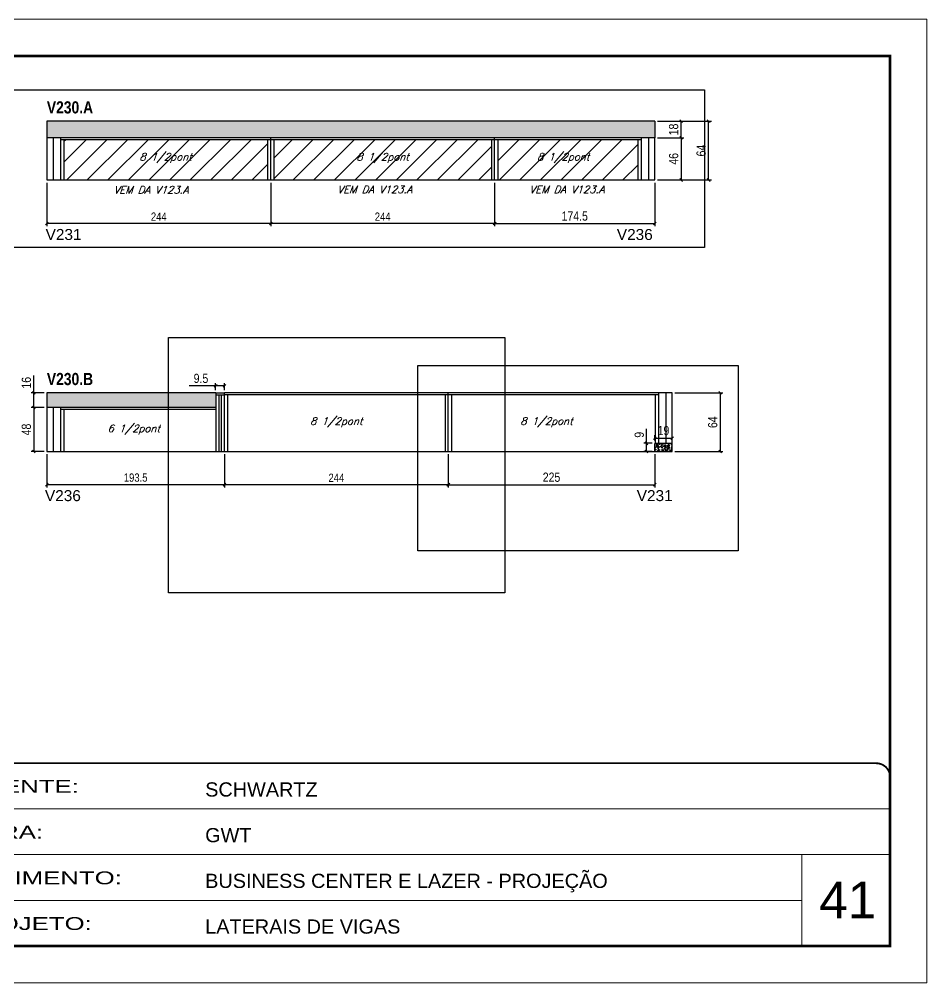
# Model space of a CAD drawing. Extents: x 2603 to 22413, y 1253 to 30260.
# Drawn here: x 3099 to 4088, y 17333 to 18383 of the extents above; entities that cross this region are included whole.
import ezdxf

# ---------------------------------------------------------------- set-up
doc = ezdxf.new("R2010")
doc.units = 0
doc.linetypes.add('CONTINUO', pattern=[0])
doc.linetypes.add('DASHED', pattern=[0.75, 0.5, -0.25])
for name, color, linetype in [('5', 5, 'Continuous'), ('COTA', 241, 'Continuous'), ('NOMENCLATURA', 7, 'Continuous'), ('Painéis', 200, 'Continuous'), ('SARR_2.2x7', 40, 'Continuous'), ('SARR_3.5x7', 81, 'Continuous'), ('texto', 7, 'Continuous')]:
    doc.layers.add(name, color=color, linetype=linetype)
for name, color, linetype, lineweight in [('CARIMBO', 255, 'Continuous', 9), ('Folhas', 255, 'Continuous', 9), ('Hachura', 251, 'Continuous', 9), ('SARRAFO DE PRESSAO', 251, 'DASHED', 9)]:
    doc.layers.add(name, color=color, linetype=linetype, lineweight=lineweight)
doc.styles.add('ARIAL', font='arial.ttf')
doc.styles.add('COTA TECNICA', font='techl___.ttf', dxfattribs={"height": 10})
doc.styles.add('COTA TECNICA-50', font='techl___.ttf', dxfattribs={"height": 9})
doc.styles.add('Romans', font='romans.shx')
doc.styles.get("Standard").update_dxf_attribs({"font": 'arial.ttf'})
doc.styles.add('TECNICA', font='techb___.ttf', dxfattribs={"height": 10})
doc.styles.add('Tecnologia', font='')
doc.styles.get('Tecnologia').set_extended_font_data('Forgotten Futurist')
doc.dimstyles.new('COTA PAINEL-50', dxfattribs={"dimtxt": 9, "dimasz": 3, "dimexe": 3, "dimexo": 3, "dimgap": 3, "dimtad": 1, "dimdec": 1, "dimzin": 12, "dimdsep": 46, "dimtxsty": 'COTA TECNICA-50', "dimblk1": 'OBLIQUE', "dimblk2": 'OBLIQUE', "dimsah": 1, "dimcen": 0.9, "dimclrd": 4, "dimclre": 4, "dimclrt": 240, "dimadec": 1, "dimazin": 3, "dimtfac": 1, "dimtdec": 1, "dimtmove": 0, "dimatfit": 3, "dimfxl": 1, "dimtolj": 1, "dimtzin": 12, "dimarcsym": 0})
doc.dimstyles.new('PAINEL', dxfattribs={"dimtxt": 10, "dimasz": 3, "dimexe": 3, "dimexo": 3, "dimgap": 3, "dimtad": 1, "dimdec": 1, "dimzin": 12, "dimdsep": 46, "dimtxsty": 'COTA TECNICA', "dimblk1": 'OBLIQUE', "dimblk2": 'OBLIQUE', "dimsah": 1, "dimcen": 0.9, "dimclrd": 4, "dimclre": 4, "dimclrt": 240, "dimadec": 1, "dimazin": 3, "dimtfac": 1, "dimtdec": 1, "dimtmove": 0, "dimatfit": 3, "dimfxl": 1, "dimtolj": 1, "dimtzin": 12, "dimarcsym": 0})
pattern_1 = [(50, (-126418.0314, -5432.2405), (5.46554007, -0.47817257), [0.5715, -6.2865]), (355, (-126418.0314, -5432.2405), (-1.05730264, 5.73170536), [0.4572, -5.02921753]), (100.4514447, (-126417.576, -5432.2804), (4.40823741, 5.25353256), [0.48570026, -5.34270734]), (46.1842, (-126418.0314, -5430.7165), (8.13237123, -1.26126984), [0.85725, -9.42975]), (96.6355576, (-126417.354, -5430.822), (7.122124, 7.42278374), [0.7285507, -8.01406824]), (351.184151, (-126418.031, -5430.7165), (7.122124, 7.42278374), [0.685799, -7.54379196]), (21, (-126417.2694, -5431.0975), (4.54843174, -3.06795595), [0.5715, -6.2865]), (326, (-126417.2694, -5431.0975), (1.85406085, 5.52563898), [0.4572, -5.0292]), (71.451445, (-126416.8904, -5431.353), (6.40249258, 2.45768307), [0.48570026, -5.34269813]), (37.5, (-126418.0314, -5432.2405), (0.092658098, 2.536651166), [0, -4.96824, 0, -5.1054, 0, -5.04825]), (7.5, (-126418.0314, -5432.2405), (2.004589875, 3.005417245), [0, -2.91084, 0, -4.85394, 0, -1.92405]), (327.5, (-126419.7307, -5432.2405), (4.067717855, -0.17186232), [0, -1.905, 0, -5.9436, 0, -7.8867]), (317.5, (-126420.4927, -5432.2405), (4.44387544, 0.76279473), [0, -2.4765, 0, -3.94716, 0, -5.6007])]

# ---------------------------------------------------------------- blocks, each defined once
blk = doc.blocks.new('9999999999')
at = {"color": 30, "linetype": 'CONTINUO'}
for p, q in [((98564.6, 34379.6), (99584, 34379.6)), ((98564.6, 34329.8), (99488, 34329.8)), ((99584, 34329.8), (99488, 34329.8)), ((99488, 34329.8), (99488, 34230.2)), ((98564.6, 34280), (99488, 34280))]:
    blk.add_line(p, q, dxfattribs=at)
at = {"color": 30, "linetype": 'CONTINUO', "const_width": 2}
blk.add_lwpolyline([(99584, 34230.2), (99584, 34414.4, 0.414214), (99569, 34429.4), (98229, 34429.4, 0.414214), (98214, 34414.4), (98214, 34245.2, 0.414214), (98229, 34230.2), (99584, 34230.2)], format="xyb", dxfattribs=at)
at = {"layer": 'Folhas'}
blk.add_lwpolyline([(98139, 34190.2), (99624, 34190.2), (99624, 35240.2), (98139, 35240.2)], close=True, dxfattribs=at)
at = {"layer": 'Folhas', "color": 30, "const_width": 3}
blk.add_lwpolyline([(98214, 34230.2), (99584, 34230.2), (99584, 35200.2), (98214, 35200.2)], close=True, dxfattribs=at)
at = {"color": 7, "linetype": 'Continuous', "ltscale": 5, "style": 'ARIAL'}
for s, height, p in [('SCHWARTZ', 15.48, (98837.7, 34393.1)), ('GWT', 15.48, (98837.7, 34343.3)), ('BUSINESS CENTER E LAZER - PROJEÇÃO', 15.483, (98837.7, 34293.5)), ('LATERAIS DE VIGAS', 15.483, (98837.7, 34243.7))]:
    blk.add_text(s, height=height, dxfattribs=at).set_placement(p)
at = {"layer": 'Folhas', "color": 7, "style": 'Tecnologia', "width": 1.5}
for s, p in [('CLIENTE:', (98573.7, 34397.2)), ('OBRA:', (98573.7, 34347.3)), ('PAVIMENTO:', (98573.7, 34297.5)), ('PROJETO:', (98573.7, 34247.7))]:
    blk.add_text(s, height=14, dxfattribs=at).set_placement(p)
blk = doc.blocks.new('_Oblique')
at = {"color": 0, "linetype": 'ByBlock', "lineweight": -2}
blk.add_line((-0.5, -0.5), (0.5, 0.5), dxfattribs=at)
blk = doc.blocks.new('*D406')
at = {"layer": 'COTA', "color": 4, "linetype": 'ByBlock', "lineweight": -2, "transparency": 16777216}
for p, q in [((3373.1, 18205.3), (3373.1, 18157.8)), ((3617.1, 18205.3), (3617.1, 18157.8)), ((3617.1, 18160.8), (3373.1, 18160.8))]:
    blk.add_line(p, q, dxfattribs=at)
at = {"layer": 'Defpoints', "color": 0, "linetype": 'ByBlock', "transparency": 16777216}
for p in [(3373.1, 18208.3), (3617.1, 18208.3), (3373.1, 18160.8)]:
    blk.add_point(p, dxfattribs=at)
at = {"layer": 'COTA', "color": 4, "linetype": 'ByBlock', "lineweight": -2, "transparency": 16777216, "xscale": 3, "yscale": 3, "zscale": 3, "rotation": 180}
blk.add_blockref('_Oblique', (3373.1, 18160.8), dxfattribs=at)
at = {"layer": 'COTA', "color": 4, "linetype": 'ByBlock', "lineweight": -2, "transparency": 16777216, "xscale": 3, "yscale": 3, "zscale": 3}
blk.add_blockref('_Oblique', (3617.1, 18160.8), dxfattribs=at)
at = {"layer": 'COTA', "color": 240, "linetype": 'ByBlock', "transparency": 16777216, "insert": (3495.1, 18168.3), "char_height": 9, "attachment_point": 5, "style": 'COTA TECNICA-50'}
blk.add_mtext('\\A1;244', dxfattribs=at)
blk = doc.blocks.new('*D2273')
at = {"layer": 'COTA', "color": 4, "linetype": 'ByBlock', "lineweight": -2, "transparency": 16777216}
for p, q in [((3129.1, 18205.3), (3129.1, 18157.8)), ((3373.1, 18205.3), (3373.1, 18157.8)), ((3373.1, 18160.8), (3129.1, 18160.8))]:
    blk.add_line(p, q, dxfattribs=at)
at = {"layer": 'Defpoints', "color": 0, "linetype": 'ByBlock', "transparency": 16777216}
for p in [(3129.1, 18208.3), (3373.1, 18208.3), (3129.1, 18160.8)]:
    blk.add_point(p, dxfattribs=at)
at = {"layer": 'COTA', "color": 4, "linetype": 'ByBlock', "lineweight": -2, "transparency": 16777216, "xscale": 3, "yscale": 3, "zscale": 3, "rotation": 180}
blk.add_blockref('_Oblique', (3129.1, 18160.8), dxfattribs=at)
at = {"layer": 'COTA', "color": 4, "linetype": 'ByBlock', "lineweight": -2, "transparency": 16777216, "xscale": 3, "yscale": 3, "zscale": 3}
blk.add_blockref('_Oblique', (3373.1, 18160.8), dxfattribs=at)
at = {"layer": 'COTA', "color": 240, "linetype": 'ByBlock', "transparency": 16777216, "insert": (3251.1, 18168.3), "char_height": 9, "attachment_point": 5, "style": 'COTA TECNICA-50'}
blk.add_mtext('\\A1;244', dxfattribs=at)
blk = doc.blocks.new('*D2274')
at = {"layer": 'COTA', "color": 4, "linetype": 'ByBlock', "lineweight": -2, "transparency": 16777216}
for p, q in [((3617.1, 18205.3), (3617.1, 18157.8)), ((3791.6, 18205.3), (3791.6, 18157.8)), ((3617.1, 18160.8), (3791.6, 18160.8))]:
    blk.add_line(p, q, dxfattribs=at)
at = {"layer": 'Defpoints', "color": 0, "linetype": 'ByBlock', "transparency": 16777216}
for p in [(3617.1, 18208.3), (3791.6, 18208.3), (3791.6, 18160.8)]:
    blk.add_point(p, dxfattribs=at)
at = {"layer": 'COTA', "color": 4, "linetype": 'ByBlock', "lineweight": -2, "transparency": 16777216, "xscale": 3, "yscale": 3, "zscale": 3, "rotation": 180}
blk.add_blockref('_Oblique', (3617.1, 18160.8), dxfattribs=at)
at = {"layer": 'COTA', "color": 4, "linetype": 'ByBlock', "lineweight": -2, "transparency": 16777216, "xscale": 3, "yscale": 3, "zscale": 3}
blk.add_blockref('_Oblique', (3791.6, 18160.8), dxfattribs=at)
at = {"layer": 'COTA', "color": 240, "linetype": 'ByBlock', "transparency": 16777216, "insert": (3704.4, 18168.9), "char_height": 10, "attachment_point": 5, "style": 'COTA TECNICA'}
blk.add_mtext('\\A1;174.5', dxfattribs=at)
blk = doc.blocks.new('*D2275')
at = {"layer": 'COTA', "color": 4, "linetype": 'ByBlock', "lineweight": -2, "transparency": 16777216}
for p, q in [((3794.6, 18254.3), (3823.3, 18254.3)), ((3820.3, 18254.3), (3820.3, 18208.3)), ((3794.6, 18208.3), (3823.3, 18208.3))]:
    blk.add_line(p, q, dxfattribs=at)
at = {"layer": 'Defpoints', "color": 0, "linetype": 'ByBlock', "transparency": 16777216}
for p in [(3791.6, 18254.3), (3791.6, 18208.3), (3820.3, 18208.3)]:
    blk.add_point(p, dxfattribs=at)
at = {"layer": 'COTA', "color": 4, "linetype": 'ByBlock', "lineweight": -2, "transparency": 16777216, "xscale": 3, "yscale": 3, "zscale": 3}
for p, rotation in [((3820.3, 18254.3), 90), ((3820.3, 18208.3), 270)]:
    blk.add_blockref('_Oblique', p, dxfattribs=dict(at, rotation=rotation))
at = {"layer": 'COTA', "color": 240, "linetype": 'ByBlock', "transparency": 16777216, "insert": (3812.2, 18231.3), "char_height": 10, "attachment_point": 5, "rotation": 90, "style": 'COTA TECNICA'}
blk.add_mtext('\\A1;46', dxfattribs=at)
blk = doc.blocks.new('*D2276')
at = {"layer": 'COTA', "color": 4, "linetype": 'ByBlock', "lineweight": -2, "transparency": 16777216}
for p, q in [((3794.6, 18272.3), (3823.3, 18272.3)), ((3820.3, 18254.3), (3820.3, 18272.3)), ((3794.6, 18254.3), (3823.3, 18254.3))]:
    blk.add_line(p, q, dxfattribs=at)
at = {"layer": 'Defpoints', "color": 0, "linetype": 'ByBlock', "transparency": 16777216}
for p in [(3791.6, 18272.3), (3820.3, 18272.3), (3791.6, 18254.3)]:
    blk.add_point(p, dxfattribs=at)
at = {"layer": 'COTA', "color": 4, "linetype": 'ByBlock', "lineweight": -2, "transparency": 16777216, "xscale": 3, "yscale": 3, "zscale": 3}
for p, rotation in [((3820.3, 18272.3), 90), ((3820.3, 18254.3), 270)]:
    blk.add_blockref('_Oblique', p, dxfattribs=dict(at, rotation=rotation))
at = {"layer": 'COTA', "color": 240, "linetype": 'ByBlock', "transparency": 16777216, "insert": (3812.2, 18263.3), "char_height": 10, "attachment_point": 5, "rotation": 90, "style": 'COTA TECNICA'}
blk.add_mtext('\\A1;18', dxfattribs=at)
blk = doc.blocks.new('*D2277')
at = {"layer": 'COTA', "color": 4, "linetype": 'ByBlock', "lineweight": -2, "transparency": 16777216}
for p, q in [((3794.6, 18272.3), (3853.3, 18272.3)), ((3850.3, 18208.3), (3850.3, 18272.3)), ((3794.6, 18208.3), (3853.3, 18208.3))]:
    blk.add_line(p, q, dxfattribs=at)
at = {"layer": 'Defpoints', "color": 0, "linetype": 'ByBlock', "transparency": 16777216}
for p in [(3791.6, 18272.3), (3850.3, 18272.3), (3791.6, 18208.3)]:
    blk.add_point(p, dxfattribs=at)
at = {"layer": 'COTA', "color": 4, "linetype": 'ByBlock', "lineweight": -2, "transparency": 16777216, "xscale": 3, "yscale": 3, "zscale": 3}
for p, rotation in [((3850.3, 18272.3), 90), ((3850.3, 18208.3), 270)]:
    blk.add_blockref('_Oblique', p, dxfattribs=dict(at, rotation=rotation))
at = {"layer": 'COTA', "color": 240, "linetype": 'ByBlock', "transparency": 16777216, "insert": (3842.2, 18240.3), "char_height": 10, "attachment_point": 5, "rotation": 90, "style": 'COTA TECNICA'}
blk.add_mtext('\\A1;64', dxfattribs=at)
blk = doc.blocks.new('*D407')
at = {"layer": 'COTA', "color": 4, "linetype": 'ByBlock', "lineweight": -2, "transparency": 16777216}
for p, q in [((3322.6, 17909.3), (3322.6, 17873.2)), ((3566.6, 17909.3), (3566.6, 17873.2)), ((3566.6, 17876.2), (3322.6, 17876.2))]:
    blk.add_line(p, q, dxfattribs=at)
at = {"layer": 'Defpoints', "color": 0, "linetype": 'ByBlock', "transparency": 16777216}
for p in [(3322.6, 17912.3), (3566.6, 17912.3), (3322.6, 17876.2)]:
    blk.add_point(p, dxfattribs=at)
at = {"layer": 'COTA', "color": 4, "linetype": 'ByBlock', "lineweight": -2, "transparency": 16777216, "xscale": 3, "yscale": 3, "zscale": 3, "rotation": 180}
blk.add_blockref('_Oblique', (3322.6, 17876.2), dxfattribs=at)
at = {"layer": 'COTA', "color": 4, "linetype": 'ByBlock', "lineweight": -2, "transparency": 16777216, "xscale": 3, "yscale": 3, "zscale": 3}
blk.add_blockref('_Oblique', (3566.6, 17876.2), dxfattribs=at)
at = {"layer": 'COTA', "color": 240, "linetype": 'ByBlock', "transparency": 16777216, "insert": (3444.6, 17883.7), "char_height": 9, "attachment_point": 5, "style": 'COTA TECNICA-50'}
blk.add_mtext('\\A1;244', dxfattribs=at)
blk = doc.blocks.new('*D2278')
at = {"layer": 'COTA', "color": 4, "linetype": 'ByBlock', "lineweight": -2, "transparency": 16777216}
for p, q in [((3129.1, 17909.3), (3129.1, 17873.2)), ((3322.6, 17909.3), (3322.6, 17873.2)), ((3322.6, 17876.2), (3129.1, 17876.2))]:
    blk.add_line(p, q, dxfattribs=at)
at = {"layer": 'Defpoints', "color": 0, "linetype": 'ByBlock', "transparency": 16777216}
for p in [(3129.1, 17912.3), (3322.6, 17912.3), (3129.1, 17876.2)]:
    blk.add_point(p, dxfattribs=at)
at = {"layer": 'COTA', "color": 4, "linetype": 'ByBlock', "lineweight": -2, "transparency": 16777216, "xscale": 3, "yscale": 3, "zscale": 3, "rotation": 180}
blk.add_blockref('_Oblique', (3129.1, 17876.2), dxfattribs=at)
at = {"layer": 'COTA', "color": 4, "linetype": 'ByBlock', "lineweight": -2, "transparency": 16777216, "xscale": 3, "yscale": 3, "zscale": 3}
blk.add_blockref('_Oblique', (3322.6, 17876.2), dxfattribs=at)
at = {"layer": 'COTA', "color": 240, "linetype": 'ByBlock', "transparency": 16777216, "insert": (3225.9, 17883.9), "char_height": 9, "attachment_point": 5, "style": 'COTA TECNICA-50'}
blk.add_mtext('\\A1;193.5', dxfattribs=at)
blk = doc.blocks.new('*D2279')
at = {"layer": 'COTA', "color": 4, "linetype": 'ByBlock', "lineweight": -2, "transparency": 16777216}
for p, q in [((3566.6, 17909.3), (3566.6, 17873.2)), ((3791.6, 17909.3), (3791.6, 17873.2)), ((3566.6, 17876.2), (3791.6, 17876.2))]:
    blk.add_line(p, q, dxfattribs=at)
at = {"layer": 'Defpoints', "color": 0, "linetype": 'ByBlock', "transparency": 16777216}
for p in [(3566.6, 17912.3), (3791.6, 17912.3), (3791.6, 17876.2)]:
    blk.add_point(p, dxfattribs=at)
at = {"layer": 'COTA', "color": 4, "linetype": 'ByBlock', "lineweight": -2, "transparency": 16777216, "xscale": 3, "yscale": 3, "zscale": 3, "rotation": 180}
blk.add_blockref('_Oblique', (3566.6, 17876.2), dxfattribs=at)
at = {"layer": 'COTA', "color": 4, "linetype": 'ByBlock', "lineweight": -2, "transparency": 16777216, "xscale": 3, "yscale": 3, "zscale": 3}
blk.add_blockref('_Oblique', (3791.6, 17876.2), dxfattribs=at)
at = {"layer": 'COTA', "color": 240, "linetype": 'ByBlock', "transparency": 16777216, "insert": (3679.1, 17884.3), "char_height": 10, "attachment_point": 5, "style": 'COTA TECNICA'}
blk.add_mtext('\\A1;225', dxfattribs=at)
blk = doc.blocks.new('*D2280')
at = {"layer": 'COTA', "color": 4, "linetype": 'ByBlock', "lineweight": -2, "transparency": 16777216}
for p, q in [((3813.6, 17976.3), (3865.9, 17976.3)), ((3862.9, 17976.3), (3862.9, 17912.3)), ((3813.6, 17912.3), (3865.9, 17912.3))]:
    blk.add_line(p, q, dxfattribs=at)
at = {"layer": 'Defpoints', "color": 0, "linetype": 'ByBlock', "transparency": 16777216}
for p in [(3810.6, 17976.3), (3810.6, 17912.3), (3862.9, 17912.3)]:
    blk.add_point(p, dxfattribs=at)
at = {"layer": 'COTA', "color": 4, "linetype": 'ByBlock', "lineweight": -2, "transparency": 16777216, "xscale": 3, "yscale": 3, "zscale": 3}
for p, rotation in [((3862.9, 17976.3), 90), ((3862.9, 17912.3), 270)]:
    blk.add_blockref('_Oblique', p, dxfattribs=dict(at, rotation=rotation))
at = {"layer": 'COTA', "color": 240, "linetype": 'ByBlock', "transparency": 16777216, "insert": (3854.8, 17944.3), "char_height": 10, "attachment_point": 5, "rotation": 90, "style": 'COTA TECNICA'}
blk.add_mtext('\\A1;64', dxfattribs=at)
blk = doc.blocks.new('*D1527')
at = {"layer": 'COTA', "color": 4, "linetype": 'ByBlock', "lineweight": -2, "transparency": 16777216}
for p, q in [((3791.6, 17924.3), (3791.6, 17930)), ((3791.6, 17927), (3810.6, 17927)), ((3810.6, 17924.3), (3810.6, 17930))]:
    blk.add_line(p, q, dxfattribs=at)
at = {"layer": 'Defpoints', "color": 0, "linetype": 'ByBlock', "transparency": 16777216}
for p in [(3810.6, 17927), (3791.6, 17921.3), (3810.6, 17921.3)]:
    blk.add_point(p, dxfattribs=at)
at = {"layer": 'COTA', "color": 4, "linetype": 'ByBlock', "lineweight": -2, "transparency": 16777216, "xscale": 3, "yscale": 3, "zscale": 3, "rotation": 180}
blk.add_blockref('_Oblique', (3791.6, 17927), dxfattribs=at)
at = {"layer": 'COTA', "color": 4, "linetype": 'ByBlock', "lineweight": -2, "transparency": 16777216, "xscale": 3, "yscale": 3, "zscale": 3}
blk.add_blockref('_Oblique', (3810.6, 17927), dxfattribs=at)
at = {"layer": 'COTA', "color": 240, "linetype": 'ByBlock', "transparency": 16777216, "insert": (3801.1, 17935.1), "char_height": 10, "attachment_point": 5, "style": 'COTA TECNICA'}
blk.add_mtext('\\A1;19', dxfattribs=at)
blk = doc.blocks.new('*D1528')
at = {"layer": 'COTA', "color": 4, "linetype": 'ByBlock', "lineweight": -2, "transparency": 16777216}
for p, q in [((3782.7, 17921.3), (3782.7, 17936.9)), ((3788.6, 17921.3), (3779.7, 17921.3)), ((3782.7, 17912.3), (3782.7, 17921.3)), ((3788.6, 17912.3), (3779.7, 17912.3))]:
    blk.add_line(p, q, dxfattribs=at)
at = {"layer": 'Defpoints', "color": 0, "linetype": 'ByBlock', "transparency": 16777216}
for p in [(3782.7, 17921.3), (3791.6, 17921.3), (3791.6, 17912.3)]:
    blk.add_point(p, dxfattribs=at)
at = {"layer": 'COTA', "color": 4, "linetype": 'ByBlock', "lineweight": -2, "transparency": 16777216, "xscale": 3, "yscale": 3, "zscale": 3}
for p, rotation in [((3782.7, 17921.3), 90), ((3782.7, 17912.3), 270)]:
    blk.add_blockref('_Oblique', p, dxfattribs=dict(at, rotation=rotation))
at = {"layer": 'COTA', "color": 240, "linetype": 'ByBlock', "transparency": 16777216, "insert": (3774.7, 17930.6), "char_height": 10, "attachment_point": 5, "rotation": 90, "style": 'COTA TECNICA'}
blk.add_mtext('\\A1;9', dxfattribs=at)
blk = doc.blocks.new('*D1529')
at = {"layer": 'COTA', "color": 4, "linetype": 'ByBlock', "lineweight": -2, "transparency": 16777216}
for p, q in [((3313.1, 17979.3), (3313.1, 17986.8)), ((3322.6, 17979.3), (3322.6, 17986.8)), ((3313.1, 17983.8), (3284.1, 17983.8)), ((3322.6, 17983.8), (3313.1, 17983.8))]:
    blk.add_line(p, q, dxfattribs=at)
at = {"layer": 'Defpoints', "color": 0, "linetype": 'ByBlock', "transparency": 16777216}
for p in [(3313.1, 17983.8), (3313.1, 17976.3), (3322.6, 17976.3)]:
    blk.add_point(p, dxfattribs=at)
at = {"layer": 'COTA', "color": 4, "linetype": 'ByBlock', "lineweight": -2, "transparency": 16777216, "xscale": 3, "yscale": 3, "zscale": 3, "rotation": 180}
blk.add_blockref('_Oblique', (3313.1, 17983.8), dxfattribs=at)
at = {"layer": 'COTA', "color": 4, "linetype": 'ByBlock', "lineweight": -2, "transparency": 16777216, "xscale": 3, "yscale": 3, "zscale": 3}
blk.add_blockref('_Oblique', (3322.6, 17983.8), dxfattribs=at)
at = {"layer": 'COTA', "color": 240, "linetype": 'ByBlock', "transparency": 16777216, "insert": (3297.1, 17992), "char_height": 10, "attachment_point": 5, "style": 'COTA TECNICA'}
blk.add_mtext('\\A1;9.5', dxfattribs=at)
blk = doc.blocks.new('*D1530')
at = {"layer": 'COTA', "color": 4, "linetype": 'ByBlock', "lineweight": -2, "transparency": 16777216}
for p, q in [((3126.1, 17960.3), (3111.9, 17960.3)), ((3114.9, 17960.3), (3114.9, 17912.3)), ((3126.1, 17912.3), (3111.9, 17912.3))]:
    blk.add_line(p, q, dxfattribs=at)
at = {"layer": 'Defpoints', "color": 0, "linetype": 'ByBlock', "transparency": 16777216}
for p in [(3129.1, 17960.3), (3114.9, 17912.3), (3129.1, 17912.3)]:
    blk.add_point(p, dxfattribs=at)
at = {"layer": 'COTA', "color": 4, "linetype": 'ByBlock', "lineweight": -2, "transparency": 16777216, "xscale": 3, "yscale": 3, "zscale": 3}
for p, rotation in [((3114.9, 17960.3), 90), ((3114.9, 17912.3), 270)]:
    blk.add_blockref('_Oblique', p, dxfattribs=dict(at, rotation=rotation))
at = {"layer": 'COTA', "color": 240, "linetype": 'ByBlock', "transparency": 16777216, "insert": (3106.8, 17936.3), "char_height": 10, "attachment_point": 5, "rotation": 90, "style": 'COTA TECNICA'}
blk.add_mtext('\\A1;48', dxfattribs=at)
blk = doc.blocks.new('*D1531')
at = {"layer": 'COTA', "color": 4, "linetype": 'ByBlock', "lineweight": -2, "transparency": 16777216}
for p, q in [((3114.9, 17976.3), (3114.9, 17995.3)), ((3126.1, 17976.3), (3111.9, 17976.3)), ((3114.9, 17960.3), (3114.9, 17976.3)), ((3126.1, 17960.3), (3111.9, 17960.3))]:
    blk.add_line(p, q, dxfattribs=at)
at = {"layer": 'Defpoints', "color": 0, "linetype": 'ByBlock', "transparency": 16777216}
for p in [(3114.9, 17976.3), (3129.1, 17976.3), (3129.1, 17960.3)]:
    blk.add_point(p, dxfattribs=at)
at = {"layer": 'COTA', "color": 4, "linetype": 'ByBlock', "lineweight": -2, "transparency": 16777216, "xscale": 3, "yscale": 3, "zscale": 3}
for p, rotation in [((3114.9, 17976.3), 90), ((3114.9, 17960.3), 270)]:
    blk.add_blockref('_Oblique', p, dxfattribs=dict(at, rotation=rotation))
at = {"layer": 'COTA', "color": 240, "linetype": 'ByBlock', "transparency": 16777216, "insert": (3106.8, 17987.3), "char_height": 10, "attachment_point": 5, "rotation": 90, "style": 'COTA TECNICA'}
blk.add_mtext('\\A1;16', dxfattribs=at)

msp = doc.modelspace()

# ---------------------------------------------------------------- hatches: boundary and pattern name
at = {"layer": 'COTA', "linetype": 'ByBlock'}
h = msp.add_hatch(dxfattribs=at)
h.set_pattern_fill('AR-CONC', color=256, scale=0.03)
h.set_pattern_definition([(50, (-126418.0314, -5371.0305), (5.46554007, -0.47817257), [0.5715, -6.2865]), (355, (-126418.0314, -5371.0305), (-1.05730264, 5.73170536), [0.4572, -5.02921753]), (100.4514447, (-126417.576, -5371.0704), (4.40823741, 5.25353256), [0.48570026, -5.34270734]), (46.1842, (-126418.0314, -5369.5065), (8.13237123, -1.26126984), [0.85725, -9.42975]), (96.6355576, (-126417.354, -5369.612), (7.122124, 7.42278374), [0.7285507, -8.01406824]), (351.184151, (-126418.031, -5369.5065), (7.122124, 7.42278374), [0.685799, -7.54379196]), (21, (-126417.2694, -5369.8875), (4.54843174, -3.06795595), [0.5715, -6.2865]), (326, (-126417.2694, -5369.8875), (1.85406085, 5.52563898), [0.4572, -5.0292]), (71.451445, (-126416.8904, -5370.143), (6.40249258, 2.45768307), [0.48570026, -5.34269813]), (37.5, (-126418.0314, -5371.0305), (0.092658098, 2.536651166), [0, -4.96824, 0, -5.1054, 0, -5.04825]), (7.5, (-126418.0314, -5371.0305), (2.004589875, 3.005417245), [0, -2.91084, 0, -4.85394, 0, -1.92405]), (327.5, (-126419.7307, -5371.0305), (4.067717855, -0.17186232), [0, -1.905, 0, -5.9436, 0, -7.8867]), (317.5, (-126420.4927, -5371.0305), (4.44387544, 0.76279473), [0, -2.4765, 0, -3.94716, 0, -5.6007])])
h.paths.add_polyline_path([(3129.13, 18272.3), (3129.13, 18254.3), (3791.63, 18254.3), (3791.63, 18272.3)])
h = msp.add_hatch(dxfattribs=at)
h.set_pattern_fill('AR-CONC', color=256, scale=0.03)
h.set_pattern_definition(pattern_1)
h.paths.add_polyline_path([(3129.13, 17976.25), (3129.13, 17960.25), (3313.13, 17960.25), (3313.13, 17976.25)])
h = msp.add_hatch(dxfattribs=at)
h.set_pattern_fill('AR-CONC', color=256, scale=0.03)
h.set_pattern_definition(pattern_1)
h.paths.add_polyline_path([(3791.63, 17921.25), (3791.63, 17912.25), (3810.63, 17912.25), (3810.63, 17921.25)])
at = {"layer": 'Hachura', "linetype": 'ByBlock'}
h = msp.add_hatch(dxfattribs=at)
h.set_pattern_fill('ANSI31', color=256, scale=5)
h.set_pattern_definition([(45, (-126418.031, -5371.03), (-11.2253202, 11.2253202), [])])
h.paths.add_polyline_path([(3147.63, 18252.1), (3147.63, 18208.3), (3369.63, 18208.3), (3369.63, 18252.1)])
h.paths.add_polyline_path([(3613.63, 18208.3), (3613.63, 18252.1), (3376.63, 18252.1), (3376.63, 18208.3)])
h.paths.add_polyline_path([(3773.13, 18208.3), (3773.13, 18252.1), (3620.63, 18252.1), (3620.63, 18208.3)])

# ---------------------------------------------------------------- linework, layer by layer
at = {"layer": 'COTA', "linetype": 'ByBlock'}
for p, q in [((3791.63, 18272.3), (3129.13, 18272.3)), ((3129.13, 18272.3), (3129.13, 18254.3)), ((3791.63, 18272.3), (3791.63, 18254.3)), ((3313.13, 17976.25), (3129.13, 17976.25)), ((3129.13, 17976.25), (3129.13, 17960.25)), ((3313.13, 17960.25), (3313.13, 17912.25))]:
    msp.add_line(p, q, dxfattribs=at)
at = {"layer": 'COTA'}
for points in [[(3039.81, 18306.44), (3845.77, 18306.44), (3845.77, 18134.55), (3039.81, 18134.55)], [(3261.67, 18036.76), (3628.19, 18036.76), (3628.19, 17758.31), (3261.67, 17758.31)], [(3533.37, 18006.17), (3882.65, 18006.17), (3882.65, 17804.07), (3533.37, 17804.07)]]:
    msp.add_lwpolyline(points, close=True, dxfattribs=at)
at = {"layer": 'COTA', "linetype": 'ByBlock'}
msp.add_lwpolyline([(3791.63, 17912.25), (3810.63, 17912.25), (3810.63, 17921.25), (3791.63, 17921.25)], close=True, dxfattribs=at)
at = {"layer": 'Painéis', "linetype": 'Continuous'}
for p, q in [((3129.13, 18254.3), (3129.13, 18208.3)), ((3791.63, 18254.3), (3129.13, 18254.3)), ((3373.13, 18208.3), (3373.13, 18254.3)), ((3617.13, 18208.3), (3617.13, 18254.3)), ((3791.63, 18208.3), (3791.63, 18254.3)), ((3129.13, 18208.3), (3791.63, 18208.3)), ((3313.13, 17976.25), (3313.13, 17960.25)), ((3313.13, 17976.25), (3322.63, 17976.25)), ((3810.63, 17976.25), (3322.63, 17976.25)), ((3322.63, 17912.25), (3322.63, 17976.25)), ((3566.63, 17912.25), (3566.63, 17976.25)), ((3810.63, 17921.25), (3810.63, 17976.25)), ((3129.13, 17960.25), (3129.13, 17912.25)), ((3313.13, 17960.25), (3129.13, 17960.25)), ((3810.63, 17921.25), (3791.63, 17921.25)), ((3791.63, 17912.25), (3791.63, 17921.25)), ((3129.13, 17912.25), (3791.63, 17912.25))]:
    msp.add_line(p, q, dxfattribs=at)
at = {"layer": 'SARR_2.2x7', "linetype": 'Continuous'}
for p, q in [((3136.13, 18254.3), (3136.13, 18208.3)), ((3373.13, 18252.1), (3144.13, 18252.1)), ((3617.13, 18252.1), (3373.13, 18252.1)), ((3776.63, 18252.1), (3617.13, 18252.1)), ((3784.63, 18254.3), (3784.63, 18208.3)), ((3803.63, 17976.25), (3803.63, 17921.25)), ((3313.13, 17974.05), (3322.63, 17974.05)), ((3566.63, 17974.05), (3322.63, 17974.05)), ((3795.63, 17974.05), (3566.63, 17974.05)), ((3136.13, 17960.25), (3136.13, 17912.25)), ((3313.13, 17958.05), (3144.13, 17958.05))]:
    msp.add_line(p, q, dxfattribs=at)
at = {"layer": 'SARR_3.5x7'}
for p, q in [((3144.13, 18254.3), (3144.13, 18208.3)), ((3147.63, 18252.1), (3147.63, 18208.3)), ((3369.63, 18252.1), (3369.63, 18208.3)), ((3376.63, 18252.1), (3376.63, 18208.3)), ((3613.63, 18252.1), (3613.63, 18208.3)), ((3620.63, 18252.1), (3620.63, 18208.3)), ((3773.13, 18252.1), (3773.13, 18208.3)), ((3776.63, 18254.3), (3776.63, 18208.3)), ((3795.63, 17976.25), (3795.63, 17921.25)), ((3316.63, 17974.05), (3316.63, 17912.25)), ((3319.13, 17974.05), (3319.13, 17912.25)), ((3326.13, 17974.05), (3326.13, 17912.25)), ((3563.13, 17974.05), (3563.13, 17912.25)), ((3570.13, 17974.05), (3570.13, 17912.25)), ((3792.13, 17974.05), (3792.13, 17921.25)), ((3144.13, 17960.25), (3144.13, 17912.25)), ((3147.63, 17958.05), (3147.63, 17912.25))]:
    msp.add_line(p, q, dxfattribs=at)

# ---------------------------------------------------------------- block references
at = {"layer": 'SARRAFO DE PRESSAO', "color": 6, "linetype": 'ByBlock'}
msp.add_blockref('9999999999', (-95536.01, -16856.78), dxfattribs=at)

# ---------------------------------------------------------------- texts
at = {"layer": '5', "linetype": 'Continuous'}
for s, rotation, p in [('V231', 359.99996, (3127.8, 18142.86)), ('V236', 359.99996, (3750.25, 18142.86)), ('V236', 0.00004, (3127.08, 17858.27)), ('V231', 0.00004, (3771.96, 17858.27))]:
    msp.add_text(s, height=12, rotation=rotation, dxfattribs=at).set_placement(p)
at = {"layer": 'CARIMBO', "style": 'ARIAL'}
msp.add_text('41', height=40, dxfattribs=at).set_placement((3970.83, 17403.57))
at = {"layer": 'NOMENCLATURA', "style": 'TECNICA'}
for s, p in [('V230.A', (3129.13, 18280.81)), ('V230.B', (3129.13, 17984.77))]:
    msp.add_text(s, height=13.2, dxfattribs=at).set_placement(p)
at = {"layer": 'texto', "color": 2, "char_height": 8, "attachment_point": 5, "style": 'Romans'}
for s, insert in [('{\\Q19;\\C256;8 1/2pont}', (3258.63, 18232.3)), ('{\\Q19;\\C256;8 1/2pont}', (3495.13, 18232.3)), ('{\\Q19;\\C256;8 1/2pont}', (3691.8, 18232.3)), ('{\\Q19;\\C256;VEM DA V123.A}', (3242.58, 18197.52)), ('{\\Q19;\\C256;VEM DA V123.A}', (3486.58, 18198.06)), ('{\\Q19;\\C256;VEM DA V123.A}', (3695.83, 18198.06)), ('{\\Q19;\\C256;8 1/2pont}', (3444.63, 17944.25)), ('{\\Q19;\\C256;8 1/2pont}', (3673.63, 17944.25)), ('{\\Q19;\\C256;6 1/2pont}', (3223.88, 17936.25))]:
    msp.add_mtext(s, dxfattribs=dict(at, insert=insert))

# ---------------------------------------------------------------- dimensions: what is measured, and where the dimension line sits
at = {"layer": 'COTA', "linetype": 'ByBlock'}
for base, p1, p2, picture, middle in [((3820.29, 18272.3), (3791.63, 18254.3), (3791.63, 18272.3), '*D2276', (3812.2, 18263.3)), ((3850.34, 18272.3), (3791.63, 18208.3), (3791.63, 18272.3), '*D2277', (3842.24, 18240.3)), ((3820.29, 18208.3), (3791.63, 18254.3), (3791.63, 18208.3), '*D2275', (3812.19, 18231.3)), ((3114.86, 17976.25), (3129.13, 17960.25), (3129.13, 17976.25), '*D1531', (3106.76, 17987.26)), ((3862.9, 17912.25), (3810.63, 17976.25), (3810.63, 17912.25), '*D2280', (3854.8, 17944.25)), ((3114.86, 17912.25), (3129.13, 17960.25), (3129.13, 17912.25), '*D1530', (3106.76, 17936.25)), ((3782.75, 17921.25), (3791.63, 17912.25), (3791.63, 17921.25), '*D1528', (3774.66, 17930.58))]:
    dim = msp.add_linear_dim(base=base, p1=p1, p2=p2, angle=90, dimstyle='PAINEL', dxfattribs=at)
    dim.commit()
    dim.dimension.update_dxf_attribs({"geometry": picture, "text_midpoint": middle})
for base, p1, p2, picture, middle in [((3129.13, 18160.75), (3373.13, 18208.3), (3129.13, 18208.3), '*D2273', (3251.13, 18168.32)), ((3129.13, 17876.16), (3322.63, 17912.25), (3129.13, 17912.25), '*D2278', (3225.88, 17883.89))]:
    dim = msp.add_linear_dim(base=base, p1=p1, p2=p2, angle=180, dimstyle='COTA PAINEL-50', override={"dimarcsym": 1}, dxfattribs=at)
    dim.commit()
    dim.dimension.update_dxf_attribs({"geometry": picture, "text_midpoint": middle})
for base, p1, p2, picture, middle in [((3373.13, 18160.75), (3617.13, 18208.3), (3373.13, 18208.3), '*D406', (3495.13, 18168.32)), ((3322.63, 17876.16), (3566.63, 17912.25), (3322.63, 17912.25), '*D407', (3444.63, 17883.73))]:
    dim = msp.add_linear_dim(base=base, p1=p1, p2=p2, dimstyle='COTA PAINEL-50', override={"dimarcsym": 1}, dxfattribs=at)
    dim.commit()
    dim.dimension.update_dxf_attribs({"geometry": picture, "text_midpoint": middle})
for base, p1, p2, picture, middle in [((3791.63, 18160.75), (3617.13, 18208.3), (3791.63, 18208.3), '*D2274', (3704.38, 18168.86)), ((3313.13, 17983.83), (3322.63, 17976.25), (3313.13, 17976.25), '*D1529', (3297.09, 17991.97)), ((3810.63, 17926.98), (3791.63, 17921.25), (3810.63, 17921.25), '*D1527', (3801.13, 17935.07)), ((3791.63, 17876.16), (3566.63, 17912.25), (3791.63, 17912.25), '*D2279', (3679.13, 17884.27))]:
    dim = msp.add_linear_dim(base=base, p1=p1, p2=p2, dimstyle='PAINEL', dxfattribs=at)
    dim.commit()
    dim.dimension.update_dxf_attribs({"geometry": picture, "text_midpoint": middle})

doc.saveas('drawing.dxf')
